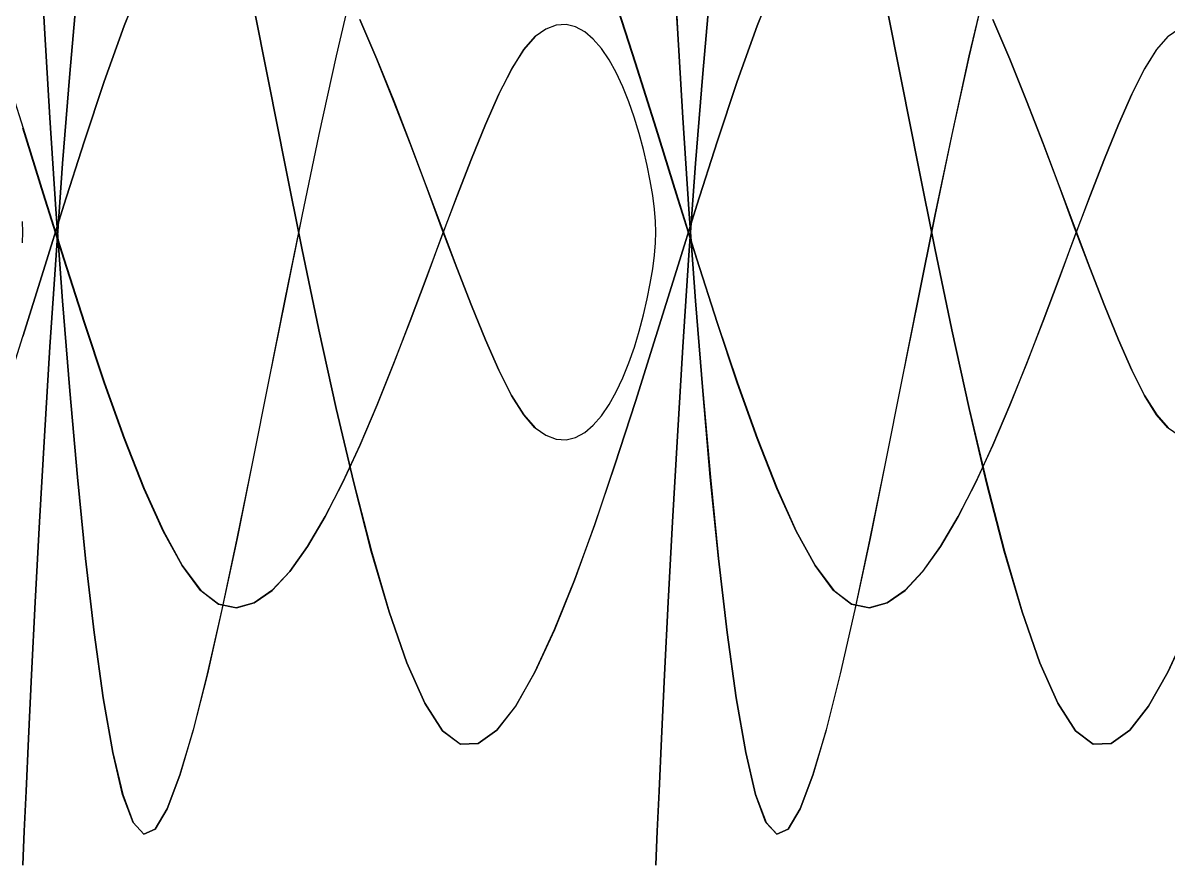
# Model space of a CAD drawing. Header units: metres. Extents: x -880 to 880, y -160 to 160.
# Drawn here: x 240 to 529.5, y -160 to 52.9 of the extents above; entities that cross this region are included whole.
import ezdxf

# ---------------------------------------------------------------- set-up
doc = ezdxf.new("R2010")
doc.units = ezdxf.units.M

msp = doc.modelspace()

# ---------------------------------------------------------------- linework, layer by layer
for p, q in [((245.45, 51.58, -311.77), (244.2, 73.26, -311.77)), ((245.45, 51.58, -311.77), (244.2, 73.26, -311.77)), ((244.21, 73.26, -311.77), (245.45, 51.58, -311.77)), ((244.21, 73.26, -311.77), (245.45, 51.58, -311.77)), ((405.44, 51.58, -311.77), (404.2, 73.26, -311.77)), ((405.44, 51.58, -311.77), (404.2, 73.26, -311.77)), ((404.21, 73.26, -311.77), (405.45, 51.58, -311.77)), ((404.21, 73.26, -311.77), (405.45, 51.58, -311.77)), ((270.57, 64.75, -311.77), (265.61, 52.14, -311.77)), ((265.61, 52.14, -311.77), (270.57, 64.75, -311.77)), ((270.57, 64.75, -311.77), (265.61, 52.14, -311.77)), ((265.61, 52.14, -311.77), (270.57, 64.75, -311.77)), ((430.57, 64.75, -311.77), (425.61, 52.14, -311.77)), ((425.61, 52.14, -311.77), (430.57, 64.75, -311.77)), ((430.57, 64.75, -311.77), (425.61, 52.14, -311.77)), ((425.61, 52.14, -311.77), (430.57, 64.75, -311.77)), ((253.77, 61.96, -311.77), (251.84, 40.09, -311.77)), ((251.84, 40.08, -311.77), (253.78, 61.96, -311.77)), ((253.77, 61.96, -311.77), (251.84, 40.09, -311.77)), ((251.84, 40.08, -311.77), (253.78, 61.96, -311.77)), ((323.58, 63.38, -311.77), (319.16, 44.59, -311.77)), ((323.58, 63.38, -311.77), (319.16, 44.59, -311.77)), ((319.23, 44.58, -311.77), (323.65, 63.38, -311.77)), ((319.23, 44.58, -311.77), (323.65, 63.38, -311.77)), ((413.77, 61.96, -311.77), (411.84, 40.09, -311.77)), ((411.84, 40.08, -311.77), (413.78, 61.96, -311.77)), ((413.77, 61.96, -311.77), (411.84, 40.09, -311.77)), ((411.84, 40.08, -311.77), (413.78, 61.96, -311.77)), ((483.58, 63.38, -311.77), (479.16, 44.59, -311.77)), ((483.58, 63.38, -311.77), (479.16, 44.59, -311.77)), ((479.23, 44.58, -311.77), (483.65, 63.38, -311.77)), ((479.23, 44.58, -311.77), (483.65, 63.38, -311.77)), ((302.14, 37.73, -311.77), (298.09, 58.03, -311.77)), ((302.14, 37.73, -311.77), (298.09, 58.03, -311.77)), ((298.1, 58.03, -311.77), (302.15, 37.73, -311.77)), ((298.1, 58.03, -311.77), (302.15, 37.73, -311.77)), ((394.79, 42.82, -311.77), (389.63, 58.8, -311.77)), ((394.79, 42.82, -311.77), (389.63, 58.8, -311.77)), ((389.71, 58.79, -311.77), (394.88, 42.81, -311.77)), ((389.71, 58.79, -311.77), (394.88, 42.81, -311.77)), ((462.14, 37.73, -311.77), (458.09, 58.03, -311.77)), ((462.14, 37.73, -311.77), (458.09, 58.03, -311.77)), ((458.1, 58.03, -311.77), (462.15, 37.73, -311.77)), ((458.1, 58.03, -311.77), (462.15, 37.73, -311.77)), ((265.61, 52.14, -311.77), (260.57, 38.06, -311.77)), ((260.57, 38.06, -311.77), (265.61, 52.14, -311.77)), ((265.61, 52.14, -311.77), (260.57, 38.06, -311.77)), ((260.57, 38.06, -311.77), (265.61, 52.14, -311.77)), ((329.48, 43.71, -311.77), (325.18, 53.81, -311.77)), ((325.18, 53.81, -311.77), (329.49, 43.71, -311.77)), ((329.48, 43.71, -311.77), (325.18, 53.81, -311.77)), ((325.18, 53.81, -311.77), (329.49, 43.71, -311.77)), ((374.78, 52.31, -311.77), (372.16, 51.33, -311.77)), ((374.78, 52.31, -311.77), (372.16, 51.33, -311.77)), ((377.29, 52.48, -311.77), (374.78, 52.31, -311.77)), ((377.29, 52.48, -311.77), (374.78, 52.31, -311.77)), ((379.7, 51.9, -311.77), (377.29, 52.48, -311.77)), ((379.7, 51.9, -311.77), (377.29, 52.48, -311.77)), ((425.61, 52.14, -311.77), (420.57, 38.06, -311.77)), ((420.57, 38.06, -311.77), (425.61, 52.14, -311.77)), ((425.61, 52.14, -311.77), (420.57, 38.06, -311.77)), ((420.57, 38.06, -311.77), (425.61, 52.14, -311.77)), ((489.48, 43.71, -311.77), (485.18, 53.81, -311.77)), ((485.18, 53.81, -311.77), (489.49, 43.71, -311.77)), ((489.48, 43.71, -311.77), (485.18, 53.81, -311.77)), ((485.18, 53.81, -311.77), (489.49, 43.71, -311.77)), ((246.83, 28.95, -311.77), (245.45, 51.58, -311.77)), ((245.45, 51.58, -311.77), (246.83, 28.95, -311.77)), ((246.83, 28.95, -311.77), (245.45, 51.58, -311.77)), ((245.45, 51.58, -311.77), (246.83, 28.95, -311.77)), ((369.45, 49.45, -311.77), (366.58, 46.19, -311.77)), ((369.45, 49.45, -311.77), (366.58, 46.19, -311.77)), ((366.6, 46.18, -311.77), (369.46, 49.44, -311.77)), ((366.6, 46.18, -311.77), (369.46, 49.44, -311.77)), ((372.16, 51.33, -311.77), (369.45, 49.45, -311.77)), ((372.16, 51.33, -311.77), (369.45, 49.45, -311.77)), ((382, 50.65, -311.77), (379.7, 51.9, -311.77)), ((382, 50.65, -311.77), (379.7, 51.9, -311.77)), ((384.17, 48.79, -311.77), (382, 50.65, -311.77)), ((384.17, 48.79, -311.77), (382, 50.65, -311.77)), ((406.83, 28.95, -311.77), (405.44, 51.58, -311.77)), ((406.83, 28.95, -311.77), (405.44, 51.58, -311.77)), ((405.45, 51.58, -311.77), (406.83, 28.95, -311.77)), ((405.45, 51.58, -311.77), (406.83, 28.95, -311.77)), ((529.45, 49.45, -311.77), (526.58, 46.19, -311.77)), ((529.45, 49.45, -311.77), (526.58, 46.19, -311.77)), ((526.6, 46.18, -311.77), (529.46, 49.44, -311.77)), ((526.6, 46.18, -311.77), (529.46, 49.44, -311.77)), ((532.16, 51.33, -311.77), (529.45, 49.45, -311.77)), ((532.16, 51.33, -311.77), (529.45, 49.45, -311.77)), ((386.23, 46.4, -311.77), (384.17, 48.79, -311.77)), ((386.23, 46.4, -311.77), (384.17, 48.79, -311.77)), ((388.16, 43.56, -311.77), (386.23, 46.4, -311.77)), ((388.16, 43.56, -311.77), (386.23, 46.4, -311.77)), ((319.16, 44.59, -311.77), (314.79, 24.67, -311.77)), ((319.16, 44.59, -311.77), (314.79, 24.67, -311.77)), ((314.86, 24.66, -311.77), (319.23, 44.58, -311.77)), ((314.86, 24.66, -311.77), (319.23, 44.58, -311.77)), ((333.71, 33.18, -311.77), (329.48, 43.71, -311.77)), ((333.71, 33.18, -311.77), (329.48, 43.71, -311.77)), ((329.49, 43.71, -311.77), (333.72, 33.18, -311.77)), ((329.49, 43.71, -311.77), (333.72, 33.18, -311.77)), ((366.58, 46.19, -311.77), (363.53, 41.26, -311.77)), ((366.58, 46.19, -311.77), (363.53, 41.26, -311.77)), ((363.55, 41.25, -311.77), (366.6, 46.18, -311.77)), ((363.55, 41.25, -311.77), (366.6, 46.18, -311.77)), ((389.97, 40.33, -311.77), (388.16, 43.56, -311.77)), ((389.97, 40.33, -311.77), (388.16, 43.56, -311.77)), ((479.16, 44.59, -311.77), (474.79, 24.67, -311.77)), ((479.16, 44.59, -311.77), (474.79, 24.67, -311.77)), ((474.86, 24.66, -311.77), (479.23, 44.58, -311.77)), ((474.86, 24.66, -311.77), (479.23, 44.58, -311.77)), ((493.71, 33.18, -311.77), (489.48, 43.71, -311.77)), ((493.71, 33.18, -311.77), (489.48, 43.71, -311.77)), ((489.49, 43.71, -311.77), (493.72, 33.18, -311.77)), ((489.49, 43.71, -311.77), (493.72, 33.18, -311.77)), ((526.58, 46.19, -311.77), (523.53, 41.26, -311.77)), ((526.58, 46.19, -311.77), (523.53, 41.26, -311.77)), ((523.55, 41.25, -311.77), (526.6, 46.18, -311.77)), ((523.55, 41.25, -311.77), (526.6, 46.18, -311.77)), ((234.88, 42.81, -311.77), (240.05, 26.33, -311.77)), ((234.88, 42.81, -311.77), (240.05, 26.33, -311.77)), ((363.53, 41.26, -311.77), (360.31, 34.87, -311.77)), ((363.53, 41.26, -311.77), (360.31, 34.87, -311.77)), ((360.32, 34.86, -311.77), (363.55, 41.25, -311.77)), ((360.32, 34.86, -311.77), (363.55, 41.25, -311.77)), ((399.97, 26.33, -311.77), (394.79, 42.82, -311.77)), ((399.97, 26.33, -311.77), (394.79, 42.82, -311.77)), ((394.88, 42.81, -311.77), (400.05, 26.33, -311.77)), ((394.88, 42.81, -311.77), (400.05, 26.33, -311.77)), ((523.53, 41.26, -311.77), (520.31, 34.87, -311.77)), ((523.53, 41.26, -311.77), (520.31, 34.87, -311.77)), ((520.32, 34.86, -311.77), (523.55, 41.25, -311.77)), ((520.32, 34.86, -311.77), (523.55, 41.25, -311.77)), ((251.84, 40.09, -311.77), (250.04, 17.34, -311.77)), ((251.84, 40.09, -311.77), (250.04, 17.34, -311.77)), ((250.04, 17.34, -311.77), (251.84, 40.08, -311.77)), ((250.04, 17.34, -311.77), (251.84, 40.08, -311.77)), ((260.57, 38.06, -311.77), (255.48, 22.85, -311.77)), ((255.48, 22.85, -311.77), (260.57, 38.06, -311.77)), ((260.57, 38.06, -311.77), (255.48, 22.85, -311.77)), ((255.48, 22.85, -311.77), (260.57, 38.06, -311.77)), ((306.28, 16.91, -311.77), (302.14, 37.73, -311.77)), ((306.28, 16.91, -311.77), (302.14, 37.73, -311.77)), ((302.15, 37.73, -311.77), (306.3, 16.91, -311.77)), ((302.15, 37.73, -311.77), (306.3, 16.91, -311.77)), ((391.63, 36.78, -311.77), (389.97, 40.33, -311.77)), ((391.63, 36.78, -311.77), (389.97, 40.33, -311.77)), ((411.84, 40.09, -311.77), (410.04, 17.34, -311.77)), ((411.84, 40.09, -311.77), (410.04, 17.34, -311.77)), ((410.04, 17.34, -311.77), (411.84, 40.08, -311.77)), ((410.04, 17.34, -311.77), (411.84, 40.08, -311.77)), ((420.57, 38.06, -311.77), (415.48, 22.85, -311.77)), ((415.48, 22.85, -311.77), (420.57, 38.06, -311.77)), ((420.57, 38.06, -311.77), (415.48, 22.85, -311.77)), ((415.48, 22.85, -311.77), (420.57, 38.06, -311.77)), ((466.28, 16.91, -311.77), (462.14, 37.73, -311.77)), ((466.28, 16.91, -311.77), (462.14, 37.73, -311.77)), ((462.15, 37.73, -311.77), (466.3, 16.91, -311.77)), ((462.15, 37.73, -311.77), (466.3, 16.91, -311.77)), ((360.31, 34.87, -311.77), (356.91, 27.22, -311.77)), ((360.31, 34.87, -311.77), (356.91, 27.22, -311.77)), ((356.93, 27.22, -311.77), (360.32, 34.86, -311.77)), ((356.93, 27.22, -311.77), (360.32, 34.86, -311.77)), ((393.16, 32.99, -311.77), (391.63, 36.78, -311.77)), ((393.16, 32.99, -311.77), (391.63, 36.78, -311.77)), ((520.31, 34.87, -311.77), (516.91, 27.22, -311.77)), ((520.31, 34.87, -311.77), (516.91, 27.22, -311.77)), ((516.93, 27.22, -311.77), (520.32, 34.86, -311.77)), ((516.93, 27.22, -311.77), (520.32, 34.86, -311.77)), ((337.86, 22.43, -311.77), (333.71, 33.18, -311.77)), ((337.86, 22.43, -311.77), (333.71, 33.18, -311.77)), ((333.72, 33.18, -311.77), (337.87, 22.43, -311.77)), ((333.72, 33.18, -311.77), (337.87, 22.43, -311.77)), ((394.55, 29.04, -311.77), (393.16, 32.99, -311.77)), ((394.55, 29.04, -311.77), (393.16, 32.99, -311.77)), ((497.86, 22.43, -311.77), (493.71, 33.18, -311.77)), ((497.86, 22.43, -311.77), (493.71, 33.18, -311.77)), ((493.72, 33.18, -311.77), (497.87, 22.43, -311.77)), ((493.72, 33.18, -311.77), (497.87, 22.43, -311.77)), ((248.36, 5.82, -311.77), (246.83, 28.95, -311.77)), ((246.83, 28.95, -311.77), (248.36, 5.83, -311.77)), ((248.36, 5.82, -311.77), (246.83, 28.95, -311.77)), ((246.83, 28.95, -311.77), (248.36, 5.83, -311.77)), ((395.79, 24.99, -311.77), (394.55, 29.04, -311.77)), ((395.79, 24.99, -311.77), (394.55, 29.04, -311.77)), ((408.36, 5.82, -311.77), (406.83, 28.95, -311.77)), ((406.83, 28.95, -311.77), (408.36, 5.83, -311.77)), ((408.36, 5.82, -311.77), (406.83, 28.95, -311.77)), ((406.83, 28.95, -311.77), (408.36, 5.83, -311.77)), ((245.15, 9.67, -311.77), (239.97, 26.33, -311.77)), ((245.15, 9.67, -311.77), (239.97, 26.33, -311.77)), ((240.05, 26.33, -311.77), (245.23, 9.67, -311.77)), ((240.05, 26.33, -311.77), (245.23, 9.67, -311.77)), ((356.91, 27.22, -311.77), (353.36, 18.54, -311.77)), ((356.91, 27.22, -311.77), (353.36, 18.54, -311.77)), ((353.38, 18.53, -311.77), (356.93, 27.22, -311.77)), ((353.38, 18.53, -311.77), (356.93, 27.22, -311.77)), ((405.15, 9.67, -311.77), (399.97, 26.33, -311.77)), ((405.15, 9.67, -311.77), (399.97, 26.33, -311.77)), ((400.05, 26.33, -311.77), (405.23, 9.67, -311.77)), ((400.05, 26.33, -311.77), (405.23, 9.67, -311.77)), ((516.91, 27.22, -311.77), (513.36, 18.54, -311.77)), ((516.91, 27.22, -311.77), (513.36, 18.54, -311.77)), ((513.38, 18.53, -311.77), (516.93, 27.22, -311.77)), ((513.38, 18.53, -311.77), (516.93, 27.22, -311.77)), ((314.79, 24.67, -311.77), (310.49, 4.03, -311.77)), ((314.79, 24.67, -311.77), (310.49, 4.03, -311.77)), ((310.55, 4.03, -311.77), (314.86, 24.66, -311.77)), ((310.55, 4.03, -311.77), (314.86, 24.66, -311.77)), ((396.88, 20.91, -311.77), (395.79, 24.99, -311.77)), ((396.88, 20.91, -311.77), (395.79, 24.99, -311.77)), ((474.79, 24.67, -311.77), (470.49, 4.03, -311.77)), ((474.79, 24.67, -311.77), (470.49, 4.03, -311.77)), ((470.55, 4.03, -311.77), (474.86, 24.66, -311.77)), ((470.55, 4.03, -311.77), (474.86, 24.66, -311.77)), ((255.48, 22.85, -311.77), (250.34, 6.83, -311.77)), ((250.34, 6.83, -311.77), (255.48, 22.85, -311.77)), ((255.48, 22.85, -311.77), (250.34, 6.83, -311.77)), ((250.34, 6.83, -311.77), (255.48, 22.85, -311.77)), ((341.91, 11.68, -311.77), (337.86, 22.43, -311.77)), ((341.91, 11.68, -311.77), (337.86, 22.43, -311.77)), ((337.87, 22.43, -311.77), (341.92, 11.67, -311.77)), ((337.87, 22.43, -311.77), (341.92, 11.67, -311.77)), ((397.82, 16.88, -311.77), (396.88, 20.91, -311.77)), ((397.82, 16.88, -311.77), (396.88, 20.91, -311.77)), ((415.48, 22.85, -311.77), (410.34, 6.83, -311.77)), ((410.34, 6.83, -311.77), (415.48, 22.85, -311.77)), ((415.48, 22.85, -311.77), (410.34, 6.83, -311.77)), ((410.34, 6.83, -311.77), (415.48, 22.85, -311.77)), ((501.91, 11.68, -311.77), (497.86, 22.43, -311.77)), ((501.91, 11.68, -311.77), (497.86, 22.43, -311.77)), ((497.87, 22.43, -311.77), (501.92, 11.67, -311.77)), ((497.87, 22.43, -311.77), (501.92, 11.67, -311.77)), ((353.36, 18.54, -311.77), (349.67, 9.02, -311.77)), ((353.36, 18.54, -311.77), (349.67, 9.02, -311.77)), ((349.7, 9.01, -311.77), (353.38, 18.53, -311.77)), ((349.7, 9.01, -311.77), (353.38, 18.53, -311.77)), ((513.36, 18.54, -311.77), (509.67, 9.02, -311.77)), ((513.36, 18.54, -311.77), (509.67, 9.02, -311.77)), ((509.7, 9.01, -311.77), (513.38, 18.53, -311.77)), ((509.7, 9.01, -311.77), (513.38, 18.53, -311.77)), ((250.04, 17.34, -311.77), (248.37, -5.83, -311.77)), ((248.37, -5.83, -311.77), (250.04, 17.34, -311.77)), ((250.04, 17.34, -311.77), (248.37, -5.83, -311.77)), ((248.37, -5.83, -311.77), (250.04, 17.34, -311.77)), ((310.52, -4.03, -311.77), (306.28, 16.91, -311.77)), ((310.52, -4.03, -311.77), (306.28, 16.91, -311.77)), ((306.3, 16.91, -311.77), (310.53, -4.03, -311.77)), ((306.3, 16.91, -311.77), (310.53, -4.03, -311.77)), ((398.59, 12.98, -311.77), (397.82, 16.88, -311.77)), ((398.59, 12.98, -311.77), (397.82, 16.88, -311.77)), ((410.04, 17.34, -311.77), (408.37, -5.83, -311.77)), ((408.37, -5.83, -311.77), (410.04, 17.34, -311.77)), ((410.04, 17.34, -311.77), (408.37, -5.83, -311.77)), ((408.37, -5.83, -311.77), (410.04, 17.34, -311.77)), ((470.52, -4.03, -311.77), (466.28, 16.91, -311.77)), ((470.52, -4.03, -311.77), (466.28, 16.91, -311.77)), ((466.3, 16.91, -311.77), (470.53, -4.03, -311.77)), ((466.3, 16.91, -311.77), (470.53, -4.03, -311.77)), ((345.85, 1.12, -311.77), (341.91, 11.68, -311.77)), ((345.85, 1.12, -311.77), (341.91, 11.68, -311.77)), ((341.92, 11.67, -311.77), (345.86, 1.12, -311.77)), ((341.92, 11.67, -311.77), (345.86, 1.12, -311.77)), ((399.2, 9.26, -311.77), (398.59, 12.98, -311.77)), ((399.2, 9.26, -311.77), (398.59, 12.98, -311.77)), ((505.85, 1.12, -311.77), (501.91, 11.68, -311.77)), ((505.85, 1.12, -311.77), (501.91, 11.68, -311.77)), ((501.92, 11.67, -311.77), (505.86, 1.12, -311.77)), ((501.92, 11.67, -311.77), (505.86, 1.12, -311.77)), ((250.31, -6.83, -311.77), (245.15, 9.67, -311.77)), ((250.31, -6.83, -311.77), (245.15, 9.67, -311.77)), ((245.23, 9.67, -311.77), (250.39, -6.83, -311.77)), ((245.23, 9.67, -311.77), (250.39, -6.83, -311.77)), ((349.67, 9.02, -311.77), (345.85, -1.12, -311.77)), ((349.67, 9.02, -311.77), (345.85, -1.12, -311.77)), ((345.88, -1.13, -311.77), (349.7, 9.01, -311.77)), ((345.88, -1.13, -311.77), (349.7, 9.01, -311.77)), ((399.64, 5.81, -311.77), (399.2, 9.26, -311.77)), ((399.64, 5.81, -311.77), (399.2, 9.26, -311.77)), ((410.31, -6.83, -311.77), (405.15, 9.67, -311.77)), ((410.31, -6.83, -311.77), (405.15, 9.67, -311.77)), ((405.23, 9.67, -311.77), (410.39, -6.83, -311.77)), ((405.23, 9.67, -311.77), (410.39, -6.83, -311.77)), ((509.67, 9.02, -311.77), (505.85, -1.12, -311.77)), ((509.67, 9.02, -311.77), (505.85, -1.12, -311.77)), ((505.88, -1.13, -311.77), (509.7, 9.01, -311.77)), ((505.88, -1.13, -311.77), (509.7, 9.01, -311.77)), ((250.34, 6.83, -311.77), (245.18, -9.68, -311.77)), ((245.18, -9.67, -311.77), (250.34, 6.83, -311.77)), ((250.34, 6.83, -311.77), (245.18, -9.68, -311.77)), ((245.18, -9.67, -311.77), (250.34, 6.83, -311.77)), ((248.36, 5.83, -311.77), (250.03, -17.34, -311.77)), ((248.36, 5.83, -311.77), (250.03, -17.34, -311.77)), ((250.03, -17.34, -311.77), (248.36, 5.82, -311.77)), ((250.03, -17.34, -311.77), (248.36, 5.82, -311.77)), ((399.91, 2.7, -311.77), (399.64, 5.81, -311.77)), ((399.91, 2.7, -311.77), (399.64, 5.81, -311.77)), ((410.34, 6.83, -311.77), (405.18, -9.68, -311.77)), ((405.18, -9.67, -311.77), (410.34, 6.83, -311.77)), ((410.34, 6.83, -311.77), (405.18, -9.68, -311.77)), ((405.18, -9.67, -311.77), (410.34, 6.83, -311.77)), ((408.36, 5.83, -311.77), (410.03, -17.34, -311.77)), ((408.36, 5.83, -311.77), (410.03, -17.34, -311.77)), ((410.03, -17.34, -311.77), (408.36, 5.82, -311.77)), ((410.03, -17.34, -311.77), (408.36, 5.82, -311.77)), ((310.49, 4.03, -311.77), (306.26, -16.9, -311.77)), ((310.49, 4.03, -311.77), (306.26, -16.9, -311.77)), ((306.31, -16.91, -311.77), (310.55, 4.03, -311.77)), ((306.31, -16.91, -311.77), (310.55, 4.03, -311.77)), ((470.49, 4.03, -311.77), (466.26, -16.9, -311.77)), ((470.49, 4.03, -311.77), (466.26, -16.9, -311.77)), ((466.31, -16.91, -311.77), (470.55, 4.03, -311.77)), ((466.31, -16.91, -311.77), (470.55, 4.03, -311.77)), ((240, 0, -311.77), (239.91, 2.7, -311.77)), ((240, 0, -311.77), (239.91, 2.7, -311.77)), ((239.91, -2.7, -311.77), (240, 0, -311.77)), ((239.91, -2.7, -311.77), (240, 0, -311.77)), ((349.67, -9.02, -311.77), (345.85, 1.12, -311.77)), ((349.67, -9.02, -311.77), (345.85, 1.12, -311.77)), ((345.86, 1.12, -311.77), (349.68, -9.02, -311.77)), ((345.86, 1.12, -311.77), (349.68, -9.02, -311.77)), ((400, 0, -311.77), (399.91, 2.7, -311.77)), ((400, 0, -311.77), (399.91, 2.7, -311.77)), ((399.91, -2.7, -311.77), (400, 0, -311.77)), ((399.91, -2.7, -311.77), (400, 0, -311.77)), ((509.67, -9.02, -311.77), (505.85, 1.12, -311.77)), ((509.67, -9.02, -311.77), (505.85, 1.12, -311.77)), ((505.86, 1.12, -311.77), (509.68, -9.02, -311.77)), ((505.86, 1.12, -311.77), (509.68, -9.02, -311.77)), ((345.85, -1.12, -311.77), (341.91, -11.68, -311.77)), ((345.85, -1.12, -311.77), (341.91, -11.68, -311.77)), ((341.94, -11.68, -311.77), (345.88, -1.13, -311.77)), ((341.94, -11.68, -311.77), (345.88, -1.13, -311.77)), ((399.64, -5.81, -311.77), (399.91, -2.7, -311.77)), ((399.64, -5.81, -311.77), (399.91, -2.7, -311.77)), ((505.85, -1.12, -311.77), (501.91, -11.68, -311.77)), ((505.85, -1.12, -311.77), (501.91, -11.68, -311.77)), ((501.94, -11.68, -311.77), (505.88, -1.13, -311.77)), ((501.94, -11.68, -311.77), (505.88, -1.13, -311.77)), ((314.82, -24.66, -311.77), (310.52, -4.03, -311.77)), ((314.82, -24.66, -311.77), (310.52, -4.03, -311.77)), ((310.53, -4.03, -311.77), (314.83, -24.66, -311.77)), ((310.53, -4.03, -311.77), (314.83, -24.66, -311.77)), ((474.82, -24.66, -311.77), (470.52, -4.03, -311.77)), ((474.82, -24.66, -311.77), (470.52, -4.03, -311.77)), ((470.53, -4.03, -311.77), (474.83, -24.66, -311.77)), ((470.53, -4.03, -311.77), (474.83, -24.66, -311.77)), ((248.37, -5.83, -311.77), (246.84, -28.95, -311.77)), ((246.84, -28.95, -311.77), (248.37, -5.83, -311.77)), ((248.37, -5.83, -311.77), (246.84, -28.95, -311.77)), ((246.84, -28.95, -311.77), (248.37, -5.83, -311.77)), ((255.45, -22.85, -311.77), (250.31, -6.83, -311.77)), ((255.45, -22.85, -311.77), (250.31, -6.83, -311.77)), ((250.39, -6.83, -311.77), (255.53, -22.85, -311.77)), ((250.39, -6.83, -311.77), (255.53, -22.85, -311.77)), ((399.2, -9.26, -311.77), (399.64, -5.81, -311.77)), ((399.2, -9.26, -311.77), (399.64, -5.81, -311.77)), ((408.37, -5.83, -311.77), (406.84, -28.95, -311.77)), ((406.84, -28.95, -311.77), (408.37, -5.83, -311.77)), ((408.37, -5.83, -311.77), (406.84, -28.95, -311.77)), ((406.84, -28.95, -311.77), (408.37, -5.83, -311.77)), ((415.45, -22.85, -311.77), (410.31, -6.83, -311.77)), ((415.45, -22.85, -311.77), (410.31, -6.83, -311.77)), ((410.39, -6.83, -311.77), (415.53, -22.85, -311.77)), ((410.39, -6.83, -311.77), (415.53, -22.85, -311.77)), ((240, -26.33, -311.77), (245.18, -9.67, -311.77)), ((240, -26.33, -311.77), (245.18, -9.67, -311.77)), ((245.18, -9.68, -311.77), (240, -26.33, -311.77)), ((245.18, -9.68, -311.77), (240, -26.33, -311.77)), ((353.36, -18.53, -311.77), (349.67, -9.02, -311.77)), ((353.36, -18.53, -311.77), (349.67, -9.02, -311.77)), ((349.68, -9.02, -311.77), (353.37, -18.54, -311.77)), ((349.68, -9.02, -311.77), (353.37, -18.54, -311.77)), ((398.59, -12.98, -311.77), (399.2, -9.26, -311.77)), ((398.59, -12.98, -311.77), (399.2, -9.26, -311.77)), ((400, -26.33, -311.77), (405.18, -9.67, -311.77)), ((400, -26.33, -311.77), (405.18, -9.67, -311.77)), ((405.18, -9.68, -311.77), (400, -26.33, -311.77)), ((405.18, -9.68, -311.77), (400, -26.33, -311.77)), ((513.36, -18.53, -311.77), (509.67, -9.02, -311.77)), ((513.36, -18.53, -311.77), (509.67, -9.02, -311.77)), ((509.68, -9.02, -311.77), (513.37, -18.54, -311.77)), ((509.68, -9.02, -311.77), (513.37, -18.54, -311.77)), ((341.91, -11.68, -311.77), (337.86, -22.43, -311.77)), ((341.91, -11.68, -311.77), (337.86, -22.43, -311.77)), ((337.89, -22.44, -311.77), (341.94, -11.68, -311.77)), ((337.89, -22.44, -311.77), (341.94, -11.68, -311.77)), ((397.82, -16.88, -311.77), (398.59, -12.98, -311.77)), ((397.82, -16.88, -311.77), (398.59, -12.98, -311.77)), ((501.91, -11.68, -311.77), (497.86, -22.43, -311.77)), ((501.91, -11.68, -311.77), (497.86, -22.43, -311.77)), ((497.89, -22.44, -311.77), (501.94, -11.68, -311.77)), ((497.89, -22.44, -311.77), (501.94, -11.68, -311.77)), ((251.83, -40.09, -311.77), (250.03, -17.34, -311.77)), ((250.03, -17.34, -311.77), (251.84, -40.09, -311.77)), ((251.83, -40.09, -311.77), (250.03, -17.34, -311.77)), ((250.03, -17.34, -311.77), (251.84, -40.09, -311.77)), ((306.26, -16.9, -311.77), (302.11, -37.73, -311.77)), ((306.26, -16.9, -311.77), (302.11, -37.73, -311.77)), ((302.16, -37.73, -311.77), (306.31, -16.91, -311.77)), ((302.16, -37.73, -311.77), (306.31, -16.91, -311.77)), ((396.89, -20.91, -311.77), (397.82, -16.88, -311.77)), ((396.89, -20.91, -311.77), (397.82, -16.88, -311.77)), ((411.83, -40.09, -311.77), (410.03, -17.34, -311.77)), ((410.03, -17.34, -311.77), (411.84, -40.09, -311.77)), ((411.83, -40.09, -311.77), (410.03, -17.34, -311.77)), ((410.03, -17.34, -311.77), (411.84, -40.09, -311.77)), ((466.26, -16.9, -311.77), (462.11, -37.73, -311.77)), ((466.26, -16.9, -311.77), (462.11, -37.73, -311.77)), ((462.16, -37.73, -311.77), (466.31, -16.91, -311.77)), ((462.16, -37.73, -311.77), (466.31, -16.91, -311.77)), ((356.91, -27.22, -311.77), (353.36, -18.53, -311.77)), ((356.91, -27.22, -311.77), (353.36, -18.53, -311.77)), ((353.37, -18.54, -311.77), (356.92, -27.22, -311.77)), ((353.37, -18.54, -311.77), (356.92, -27.22, -311.77)), ((516.91, -27.22, -311.77), (513.36, -18.53, -311.77)), ((516.91, -27.22, -311.77), (513.36, -18.53, -311.77)), ((513.37, -18.54, -311.77), (516.92, -27.22, -311.77)), ((513.37, -18.54, -311.77), (516.92, -27.22, -311.77)), ((260.55, -38.06, -311.77), (255.45, -22.85, -311.77)), ((260.55, -38.06, -311.77), (255.45, -22.85, -311.77)), ((255.53, -22.85, -311.77), (260.62, -38.07, -311.77)), ((255.53, -22.85, -311.77), (260.62, -38.07, -311.77)), ((337.86, -22.43, -311.77), (333.71, -33.18, -311.77)), ((337.86, -22.43, -311.77), (333.71, -33.18, -311.77)), ((333.74, -33.19, -311.77), (337.89, -22.44, -311.77)), ((333.74, -33.19, -311.77), (337.89, -22.44, -311.77)), ((395.8, -24.99, -311.77), (396.89, -20.91, -311.77)), ((395.8, -24.99, -311.77), (396.89, -20.91, -311.77)), ((420.55, -38.06, -311.77), (415.45, -22.85, -311.77)), ((420.55, -38.06, -311.77), (415.45, -22.85, -311.77)), ((415.53, -22.85, -311.77), (420.62, -38.07, -311.77)), ((415.53, -22.85, -311.77), (420.62, -38.07, -311.77)), ((497.86, -22.43, -311.77), (493.71, -33.18, -311.77)), ((497.86, -22.43, -311.77), (493.71, -33.18, -311.77)), ((493.74, -33.19, -311.77), (497.89, -22.44, -311.77)), ((493.74, -33.19, -311.77), (497.89, -22.44, -311.77)), ((319.19, -44.59, -311.77), (314.82, -24.66, -311.77)), ((319.19, -44.59, -311.77), (314.82, -24.66, -311.77)), ((314.83, -24.66, -311.77), (319.2, -44.58, -311.77)), ((314.83, -24.66, -311.77), (319.2, -44.58, -311.77)), ((394.56, -29.04, -311.77), (395.8, -24.99, -311.77)), ((394.56, -29.04, -311.77), (395.8, -24.99, -311.77)), ((479.19, -44.59, -311.77), (474.82, -24.66, -311.77)), ((479.19, -44.59, -311.77), (474.82, -24.66, -311.77)), ((474.83, -24.66, -311.77), (479.2, -44.58, -311.77)), ((474.83, -24.66, -311.77), (479.2, -44.58, -311.77)), ((234.83, -42.81, -311.77), (240, -26.33, -311.77)), ((234.83, -42.81, -311.77), (240, -26.33, -311.77)), ((360.3, -34.86, -311.77), (356.91, -27.22, -311.77)), ((360.3, -34.86, -311.77), (356.91, -27.22, -311.77)), ((356.92, -27.22, -311.77), (360.31, -34.87, -311.77)), ((356.92, -27.22, -311.77), (360.31, -34.87, -311.77)), ((400, -26.33, -311.77), (394.82, -42.82, -311.77)), ((400, -26.33, -311.77), (394.82, -42.82, -311.77)), ((394.83, -42.81, -311.77), (400, -26.33, -311.77)), ((394.83, -42.81, -311.77), (400, -26.33, -311.77)), ((520.3, -34.86, -311.77), (516.91, -27.22, -311.77)), ((520.3, -34.86, -311.77), (516.91, -27.22, -311.77)), ((516.92, -27.22, -311.77), (520.31, -34.87, -311.77)), ((516.92, -27.22, -311.77), (520.31, -34.87, -311.77)), ((246.84, -28.95, -311.77), (245.45, -51.58, -311.77)), ((245.45, -51.58, -311.77), (246.84, -28.95, -311.77)), ((246.84, -28.95, -311.77), (245.45, -51.58, -311.77)), ((245.45, -51.58, -311.77), (246.84, -28.95, -311.77)), ((393.17, -32.99, -311.77), (394.56, -29.04, -311.77)), ((393.17, -32.99, -311.77), (394.56, -29.04, -311.77)), ((406.84, -28.95, -311.77), (405.45, -51.58, -311.77)), ((405.45, -51.58, -311.77), (406.84, -28.95, -311.77)), ((406.84, -28.95, -311.77), (405.45, -51.58, -311.77)), ((405.45, -51.58, -311.77), (406.84, -28.95, -311.77)), ((333.71, -33.18, -311.77), (329.48, -43.71, -311.77)), ((333.71, -33.18, -311.77), (329.48, -43.71, -311.77)), ((329.51, -43.72, -311.77), (333.74, -33.19, -311.77)), ((329.51, -43.72, -311.77), (333.74, -33.19, -311.77)), ((391.64, -36.78, -311.77), (393.17, -32.99, -311.77)), ((391.64, -36.78, -311.77), (393.17, -32.99, -311.77)), ((493.71, -33.18, -311.77), (489.48, -43.71, -311.77)), ((493.71, -33.18, -311.77), (489.48, -43.71, -311.77)), ((489.51, -43.72, -311.77), (493.74, -33.19, -311.77)), ((489.51, -43.72, -311.77), (493.74, -33.19, -311.77)), ((363.53, -41.26, -311.77), (360.3, -34.86, -311.77)), ((363.53, -41.26, -311.77), (360.3, -34.86, -311.77)), ((360.31, -34.87, -311.77), (363.54, -41.26, -311.77)), ((360.31, -34.87, -311.77), (363.54, -41.26, -311.77)), ((389.97, -40.33, -311.77), (391.64, -36.78, -311.77)), ((389.97, -40.33, -311.77), (391.64, -36.78, -311.77)), ((523.53, -41.26, -311.77), (520.3, -34.86, -311.77)), ((523.53, -41.26, -311.77), (520.3, -34.86, -311.77)), ((520.31, -34.87, -311.77), (523.54, -41.26, -311.77)), ((520.31, -34.87, -311.77), (523.54, -41.26, -311.77)), ((253.76, -61.96, -311.77), (251.83, -40.09, -311.77)), ((253.76, -61.96, -311.77), (251.83, -40.09, -311.77)), ((251.84, -40.09, -311.77), (253.77, -61.96, -311.77)), ((251.84, -40.09, -311.77), (253.77, -61.96, -311.77)), ((265.58, -52.14, -311.77), (260.55, -38.06, -311.77)), ((265.58, -52.14, -311.77), (260.55, -38.06, -311.77)), ((260.62, -38.07, -311.77), (265.65, -52.14, -311.77)), ((260.62, -38.07, -311.77), (265.65, -52.14, -311.77)), ((302.11, -37.73, -311.77), (298.06, -58.03, -311.77)), ((302.11, -37.73, -311.77), (298.06, -58.03, -311.77)), ((298.11, -58.03, -311.77), (302.16, -37.73, -311.77)), ((298.11, -58.03, -311.77), (302.16, -37.73, -311.77)), ((388.17, -43.56, -311.77), (389.97, -40.33, -311.77)), ((388.17, -43.56, -311.77), (389.97, -40.33, -311.77)), ((413.76, -61.96, -311.77), (411.83, -40.09, -311.77)), ((413.76, -61.96, -311.77), (411.83, -40.09, -311.77)), ((411.84, -40.09, -311.77), (413.77, -61.96, -311.77)), ((411.84, -40.09, -311.77), (413.77, -61.96, -311.77)), ((425.58, -52.14, -311.77), (420.55, -38.06, -311.77)), ((425.58, -52.14, -311.77), (420.55, -38.06, -311.77)), ((420.62, -38.07, -311.77), (425.65, -52.14, -311.77)), ((420.62, -38.07, -311.77), (425.65, -52.14, -311.77)), ((462.11, -37.73, -311.77), (458.06, -58.03, -311.77)), ((462.11, -37.73, -311.77), (458.06, -58.03, -311.77)), ((458.11, -58.03, -311.77), (462.16, -37.73, -311.77)), ((458.11, -58.03, -311.77), (462.16, -37.73, -311.77)), ((366.58, -46.19, -311.77), (363.53, -41.26, -311.77)), ((366.58, -46.19, -311.77), (363.53, -41.26, -311.77)), ((363.54, -41.26, -311.77), (366.59, -46.19, -311.77)), ((363.54, -41.26, -311.77), (366.59, -46.19, -311.77)), ((389.66, -58.8, -311.77), (394.83, -42.81, -311.77)), ((389.66, -58.8, -311.77), (394.83, -42.81, -311.77)), ((394.82, -42.82, -311.77), (389.66, -58.8, -311.77)), ((394.82, -42.82, -311.77), (389.66, -58.8, -311.77)), ((526.58, -46.19, -311.77), (523.53, -41.26, -311.77)), ((526.58, -46.19, -311.77), (523.53, -41.26, -311.77)), ((523.54, -41.26, -311.77), (526.59, -46.19, -311.77)), ((523.54, -41.26, -311.77), (526.59, -46.19, -311.77)), ((323.61, -63.38, -311.77), (319.19, -44.59, -311.77)), ((323.61, -63.38, -311.77), (319.19, -44.59, -311.77)), ((319.2, -44.58, -311.77), (323.62, -63.38, -311.77)), ((319.2, -44.58, -311.77), (323.62, -63.38, -311.77)), ((329.48, -43.71, -311.77), (325.17, -53.81, -311.77)), ((329.48, -43.71, -311.77), (325.17, -53.81, -311.77)), ((325.21, -53.82, -311.77), (329.51, -43.72, -311.77)), ((325.21, -53.82, -311.77), (329.51, -43.72, -311.77)), ((369.44, -49.44, -311.77), (366.58, -46.19, -311.77)), ((369.44, -49.44, -311.77), (366.58, -46.19, -311.77)), ((366.59, -46.19, -311.77), (369.46, -49.45, -311.77)), ((366.59, -46.19, -311.77), (369.46, -49.45, -311.77)), ((386.24, -46.41, -311.77), (388.17, -43.56, -311.77)), ((386.24, -46.41, -311.77), (388.17, -43.56, -311.77)), ((483.61, -63.38, -311.77), (479.19, -44.59, -311.77)), ((483.61, -63.38, -311.77), (479.19, -44.59, -311.77)), ((479.2, -44.58, -311.77), (483.62, -63.38, -311.77)), ((479.2, -44.58, -311.77), (483.62, -63.38, -311.77)), ((489.48, -43.71, -311.77), (485.17, -53.81, -311.77)), ((489.48, -43.71, -311.77), (485.17, -53.81, -311.77)), ((485.21, -53.82, -311.77), (489.51, -43.72, -311.77)), ((485.21, -53.82, -311.77), (489.51, -43.72, -311.77)), ((529.44, -49.44, -311.77), (526.58, -46.19, -311.77)), ((529.44, -49.44, -311.77), (526.58, -46.19, -311.77)), ((526.59, -46.19, -311.77), (529.46, -49.45, -311.77)), ((526.59, -46.19, -311.77), (529.46, -49.45, -311.77)), ((382, -50.65, -311.77), (384.18, -48.79, -311.77)), ((382, -50.65, -311.77), (384.18, -48.79, -311.77)), ((384.18, -48.79, -311.77), (386.24, -46.41, -311.77)), ((384.18, -48.79, -311.77), (386.24, -46.41, -311.77)), ((245.45, -51.58, -311.77), (244.21, -73.26, -311.77)), ((244.21, -73.26, -311.77), (245.45, -51.58, -311.77)), ((245.45, -51.58, -311.77), (244.21, -73.26, -311.77)), ((244.21, -73.26, -311.77), (245.45, -51.58, -311.77)), ((369.46, -49.45, -311.77), (372.17, -51.33, -311.77)), ((369.46, -49.45, -311.77), (372.17, -51.33, -311.77)), ((372.17, -51.33, -311.77), (374.79, -52.32, -311.77)), ((372.17, -51.33, -311.77), (374.79, -52.32, -311.77)), ((377.3, -52.48, -311.77), (379.71, -51.9, -311.77)), ((377.3, -52.48, -311.77), (379.71, -51.9, -311.77)), ((379.71, -51.9, -311.77), (382, -50.65, -311.77)), ((379.71, -51.9, -311.77), (382, -50.65, -311.77)), ((405.45, -51.58, -311.77), (404.21, -73.26, -311.77)), ((404.21, -73.26, -311.77), (405.45, -51.58, -311.77)), ((405.45, -51.58, -311.77), (404.21, -73.26, -311.77)), ((404.21, -73.26, -311.77), (405.45, -51.58, -311.77)), ((529.46, -49.45, -311.77), (532.17, -51.33, -311.77)), ((529.46, -49.45, -311.77), (532.17, -51.33, -311.77)), ((270.55, -64.76, -311.77), (265.58, -52.14, -311.77)), ((270.55, -64.76, -311.77), (265.58, -52.14, -311.77)), ((265.65, -52.14, -311.77), (270.62, -64.76, -311.77)), ((265.65, -52.14, -311.77), (270.62, -64.76, -311.77)), ((325.17, -53.81, -311.77), (320.8, -63.28, -311.77)), ((325.17, -53.81, -311.77), (320.8, -63.28, -311.77)), ((320.84, -63.28, -311.77), (325.21, -53.82, -311.77)), ((320.84, -63.28, -311.77), (325.21, -53.82, -311.77)), ((374.79, -52.32, -311.77), (377.3, -52.48, -311.77)), ((374.79, -52.32, -311.77), (377.3, -52.48, -311.77)), ((430.55, -64.76, -311.77), (425.58, -52.14, -311.77)), ((430.55, -64.76, -311.77), (425.58, -52.14, -311.77)), ((425.65, -52.14, -311.77), (430.62, -64.76, -311.77)), ((425.65, -52.14, -311.77), (430.62, -64.76, -311.77)), ((485.17, -53.81, -311.77), (480.8, -63.28, -311.77)), ((485.17, -53.81, -311.77), (480.8, -63.28, -311.77)), ((480.84, -63.28, -311.77), (485.21, -53.82, -311.77)), ((480.84, -63.28, -311.77), (485.21, -53.82, -311.77)), ((298.06, -58.03, -311.77), (294.13, -77.4, -311.77)), ((298.06, -58.03, -311.77), (294.13, -77.4, -311.77)), ((294.17, -77.4, -311.77), (298.11, -58.03, -311.77)), ((294.17, -77.4, -311.77), (298.11, -58.03, -311.77)), ((389.66, -58.8, -311.77), (384.52, -73.96, -311.77)), ((389.66, -58.8, -311.77), (384.52, -73.96, -311.77)), ((384.53, -73.96, -311.77), (389.66, -58.8, -311.77)), ((384.53, -73.96, -311.77), (389.66, -58.8, -311.77)), ((458.06, -58.03, -311.77), (454.13, -77.4, -311.77)), ((458.06, -58.03, -311.77), (454.13, -77.4, -311.77)), ((454.17, -77.4, -311.77), (458.11, -58.03, -311.77)), ((454.17, -77.4, -311.77), (458.11, -58.03, -311.77)), ((255.82, -82.5, -311.77), (253.76, -61.96, -311.77)), ((255.82, -82.5, -311.77), (253.76, -61.96, -311.77)), ((253.77, -61.96, -311.77), (255.83, -82.49, -311.77)), ((253.77, -61.96, -311.77), (255.83, -82.49, -311.77)), ((320.8, -63.28, -311.77), (316.38, -71.9, -311.77)), ((320.8, -63.28, -311.77), (316.38, -71.9, -311.77)), ((316.42, -71.9, -311.77), (320.84, -63.28, -311.77)), ((316.42, -71.9, -311.77), (320.84, -63.28, -311.77)), ((328.07, -80.64, -311.77), (323.61, -63.38, -311.77)), ((328.07, -80.64, -311.77), (323.61, -63.38, -311.77)), ((323.62, -63.38, -311.77), (328.08, -80.64, -311.77)), ((323.62, -63.38, -311.77), (328.08, -80.64, -311.77)), ((415.82, -82.5, -311.77), (413.76, -61.96, -311.77)), ((415.82, -82.5, -311.77), (413.76, -61.96, -311.77)), ((413.77, -61.96, -311.77), (415.83, -82.49, -311.77)), ((413.77, -61.96, -311.77), (415.83, -82.49, -311.77)), ((480.8, -63.28, -311.77), (476.38, -71.9, -311.77)), ((480.8, -63.28, -311.77), (476.38, -71.9, -311.77)), ((476.42, -71.9, -311.77), (480.84, -63.28, -311.77)), ((476.42, -71.9, -311.77), (480.84, -63.28, -311.77)), ((488.07, -80.64, -311.77), (483.61, -63.38, -311.77)), ((488.07, -80.64, -311.77), (483.61, -63.38, -311.77)), ((483.62, -63.38, -311.77), (488.08, -80.64, -311.77)), ((483.62, -63.38, -311.77), (488.08, -80.64, -311.77)), ((275.43, -75.58, -311.77), (270.55, -64.76, -311.77)), ((275.43, -75.58, -311.77), (270.55, -64.76, -311.77)), ((270.62, -64.76, -311.77), (275.5, -75.58, -311.77)), ((270.62, -64.76, -311.77), (275.5, -75.58, -311.77)), ((435.43, -75.58, -311.77), (430.55, -64.76, -311.77)), ((435.43, -75.58, -311.77), (430.55, -64.76, -311.77)), ((430.62, -64.76, -311.77), (435.5, -75.58, -311.77)), ((430.62, -64.76, -311.77), (435.5, -75.58, -311.77)), ((316.38, -71.9, -311.77), (311.92, -79.46, -311.77)), ((316.38, -71.9, -311.77), (311.92, -79.46, -311.77)), ((311.97, -79.46, -311.77), (316.42, -71.9, -311.77)), ((311.97, -79.46, -311.77), (316.42, -71.9, -311.77)), ((476.38, -71.9, -311.77), (471.92, -79.46, -311.77)), ((476.38, -71.9, -311.77), (471.92, -79.46, -311.77)), ((471.97, -79.46, -311.77), (476.42, -71.9, -311.77)), ((471.97, -79.46, -311.77), (476.42, -71.9, -311.77)), ((244.21, -73.26, -311.77), (243.12, -93.53, -311.77)), ((243.12, -93.53, -311.77), (244.21, -73.26, -311.77)), ((244.21, -73.26, -311.77), (243.12, -93.53, -311.77)), ((243.12, -93.53, -311.77), (244.21, -73.26, -311.77)), ((384.52, -73.96, -311.77), (379.43, -87.96, -311.77)), ((384.52, -73.96, -311.77), (379.43, -87.96, -311.77)), ((379.44, -87.96, -311.77), (384.53, -73.96, -311.77)), ((379.44, -87.96, -311.77), (384.53, -73.96, -311.77)), ((404.21, -73.26, -311.77), (403.12, -93.53, -311.77)), ((403.12, -93.53, -311.77), (404.21, -73.26, -311.77)), ((404.21, -73.26, -311.77), (403.12, -93.53, -311.77)), ((403.12, -93.53, -311.77), (404.21, -73.26, -311.77)), ((280.22, -84.29, -311.77), (275.43, -75.58, -311.77)), ((280.22, -84.29, -311.77), (275.43, -75.58, -311.77)), ((275.5, -75.58, -311.77), (280.28, -84.29, -311.77)), ((275.5, -75.58, -311.77), (280.28, -84.29, -311.77)), ((294.13, -77.4, -311.77), (290.31, -95.42, -311.77)), ((294.13, -77.4, -311.77), (290.31, -95.42, -311.77)), ((290.34, -95.42, -311.77), (294.17, -77.4, -311.77)), ((290.34, -95.42, -311.77), (294.17, -77.4, -311.77)), ((440.22, -84.29, -311.77), (435.43, -75.58, -311.77)), ((440.22, -84.29, -311.77), (435.43, -75.58, -311.77)), ((435.5, -75.58, -311.77), (440.28, -84.29, -311.77)), ((435.5, -75.58, -311.77), (440.28, -84.29, -311.77)), ((454.13, -77.4, -311.77), (450.31, -95.42, -311.77)), ((454.13, -77.4, -311.77), (450.31, -95.42, -311.77)), ((450.34, -95.42, -311.77), (454.17, -77.4, -311.77)), ((450.34, -95.42, -311.77), (454.17, -77.4, -311.77)), ((311.92, -79.46, -311.77), (307.43, -85.75, -311.77)), ((311.92, -79.46, -311.77), (307.43, -85.75, -311.77)), ((307.48, -85.75, -311.77), (311.97, -79.46, -311.77)), ((307.48, -85.75, -311.77), (311.97, -79.46, -311.77)), ((332.55, -95.95, -311.77), (328.07, -80.64, -311.77)), ((332.55, -95.95, -311.77), (328.07, -80.64, -311.77)), ((328.08, -80.64, -311.77), (332.57, -95.95, -311.77)), ((328.08, -80.64, -311.77), (332.57, -95.95, -311.77)), ((471.92, -79.46, -311.77), (467.43, -85.75, -311.77)), ((471.92, -79.46, -311.77), (467.43, -85.75, -311.77)), ((467.48, -85.75, -311.77), (471.97, -79.46, -311.77)), ((467.48, -85.75, -311.77), (471.97, -79.46, -311.77)), ((492.55, -95.95, -311.77), (488.07, -80.64, -311.77)), ((492.55, -95.95, -311.77), (488.07, -80.64, -311.77)), ((488.08, -80.64, -311.77), (492.57, -95.95, -311.77)), ((488.08, -80.64, -311.77), (492.57, -95.95, -311.77)), ((258, -101.24, -311.77), (255.82, -82.5, -311.77)), ((258, -101.24, -311.77), (255.82, -82.5, -311.77)), ((255.83, -82.49, -311.77), (258, -101.24, -311.77)), ((255.83, -82.49, -311.77), (258, -101.24, -311.77)), ((418, -101.24, -311.77), (415.82, -82.5, -311.77)), ((418, -101.24, -311.77), (415.82, -82.5, -311.77)), ((415.83, -82.49, -311.77), (418, -101.24, -311.77)), ((415.83, -82.49, -311.77), (418, -101.24, -311.77)), ((284.89, -90.56, -311.77), (280.22, -84.29, -311.77)), ((284.89, -90.56, -311.77), (280.22, -84.29, -311.77)), ((280.28, -84.29, -311.77), (284.95, -90.56, -311.77)), ((280.28, -84.29, -311.77), (284.95, -90.56, -311.77)), ((307.43, -85.75, -311.77), (302.93, -90.57, -311.77)), ((307.43, -85.75, -311.77), (302.93, -90.57, -311.77)), ((302.98, -90.57, -311.77), (307.48, -85.75, -311.77)), ((302.98, -90.57, -311.77), (307.48, -85.75, -311.77)), ((444.89, -90.56, -311.77), (440.22, -84.29, -311.77)), ((444.89, -90.56, -311.77), (440.22, -84.29, -311.77)), ((440.28, -84.29, -311.77), (444.95, -90.56, -311.77)), ((440.28, -84.29, -311.77), (444.95, -90.56, -311.77)), ((467.43, -85.75, -311.77), (462.93, -90.57, -311.77)), ((467.43, -85.75, -311.77), (462.93, -90.57, -311.77)), ((462.98, -90.57, -311.77), (467.48, -85.75, -311.77)), ((462.98, -90.57, -311.77), (467.48, -85.75, -311.77)), ((379.43, -87.96, -311.77), (374.39, -100.49, -311.77)), ((379.43, -87.96, -311.77), (374.39, -100.49, -311.77)), ((374.4, -100.48, -311.77), (379.44, -87.96, -311.77)), ((374.4, -100.48, -311.77), (379.44, -87.96, -311.77)), ((289.43, -94.05, -311.77), (284.89, -90.56, -311.77)), ((289.43, -94.05, -311.77), (284.89, -90.56, -311.77)), ((284.95, -90.56, -311.77), (289.48, -94.05, -311.77)), ((284.95, -90.56, -311.77), (289.48, -94.05, -311.77)), ((302.93, -90.57, -311.77), (298.42, -93.7, -311.77)), ((302.93, -90.57, -311.77), (298.42, -93.7, -311.77)), ((298.47, -93.7, -311.77), (302.98, -90.57, -311.77)), ((298.47, -93.7, -311.77), (302.98, -90.57, -311.77)), ((449.43, -94.05, -311.77), (444.89, -90.56, -311.77)), ((449.43, -94.05, -311.77), (444.89, -90.56, -311.77)), ((444.95, -90.56, -311.77), (449.48, -94.05, -311.77)), ((444.95, -90.56, -311.77), (449.48, -94.05, -311.77)), ((462.93, -90.57, -311.77), (458.42, -93.7, -311.77)), ((462.93, -90.57, -311.77), (458.42, -93.7, -311.77)), ((458.47, -93.7, -311.77), (462.98, -90.57, -311.77)), ((458.47, -93.7, -311.77), (462.98, -90.57, -311.77)), ((243.12, -93.53, -311.77), (242.18, -111.94, -311.77)), ((242.18, -111.94, -311.77), (243.12, -93.53, -311.77)), ((243.12, -93.53, -311.77), (242.18, -111.94, -311.77)), ((242.18, -111.94, -311.77), (243.12, -93.53, -311.77)), ((290.31, -95.42, -311.77), (286.62, -111.68, -311.77)), ((290.31, -95.42, -311.77), (286.62, -111.68, -311.77)), ((286.65, -111.68, -311.77), (290.34, -95.42, -311.77)), ((286.65, -111.68, -311.77), (290.34, -95.42, -311.77)), ((293.91, -94.93, -311.77), (289.43, -94.05, -311.77)), ((293.91, -94.93, -311.77), (289.43, -94.05, -311.77)), ((289.48, -94.05, -311.77), (293.97, -94.93, -311.77)), ((289.48, -94.05, -311.77), (293.97, -94.93, -311.77)), ((298.42, -93.7, -311.77), (293.91, -94.93, -311.77)), ((298.42, -93.7, -311.77), (293.91, -94.93, -311.77)), ((293.97, -94.93, -311.77), (298.47, -93.7, -311.77)), ((293.97, -94.93, -311.77), (298.47, -93.7, -311.77)), ((403.12, -93.53, -311.77), (402.18, -111.94, -311.77)), ((402.18, -111.94, -311.77), (403.12, -93.53, -311.77)), ((403.12, -93.53, -311.77), (402.18, -111.94, -311.77)), ((402.18, -111.94, -311.77), (403.12, -93.53, -311.77)), ((450.31, -95.42, -311.77), (446.62, -111.68, -311.77)), ((450.31, -95.42, -311.77), (446.62, -111.68, -311.77)), ((446.65, -111.68, -311.77), (450.34, -95.42, -311.77)), ((446.65, -111.68, -311.77), (450.34, -95.42, -311.77)), ((453.91, -94.93, -311.77), (449.43, -94.05, -311.77)), ((453.91, -94.93, -311.77), (449.43, -94.05, -311.77)), ((449.48, -94.05, -311.77), (453.97, -94.93, -311.77)), ((449.48, -94.05, -311.77), (453.97, -94.93, -311.77)), ((458.42, -93.7, -311.77), (453.91, -94.93, -311.77)), ((458.42, -93.7, -311.77), (453.91, -94.93, -311.77)), ((453.97, -94.93, -311.77), (458.47, -93.7, -311.77)), ((453.97, -94.93, -311.77), (458.47, -93.7, -311.77)), ((337.06, -108.89, -311.77), (332.55, -95.95, -311.77)), ((337.06, -108.89, -311.77), (332.55, -95.95, -311.77)), ((332.57, -95.95, -311.77), (337.07, -108.89, -311.77)), ((332.57, -95.95, -311.77), (337.07, -108.89, -311.77)), ((497.06, -108.89, -311.77), (492.55, -95.95, -311.77)), ((497.06, -108.89, -311.77), (492.55, -95.95, -311.77)), ((492.57, -95.95, -311.77), (497.07, -108.89, -311.77)), ((492.57, -95.95, -311.77), (497.07, -108.89, -311.77)), ((260.29, -117.75, -311.77), (258, -101.24, -311.77)), ((258, -101.24, -311.77), (260.3, -117.75, -311.77)), ((260.29, -117.75, -311.77), (258, -101.24, -311.77)), ((258, -101.24, -311.77), (260.3, -117.75, -311.77)), ((374.39, -100.49, -311.77), (369.42, -111.2, -311.77)), ((374.39, -100.49, -311.77), (369.42, -111.2, -311.77)), ((369.44, -111.2, -311.77), (374.4, -100.48, -311.77)), ((369.44, -111.2, -311.77), (374.4, -100.48, -311.77)), ((420.29, -117.75, -311.77), (418, -101.24, -311.77)), ((418, -101.24, -311.77), (420.3, -117.75, -311.77)), ((420.29, -117.75, -311.77), (418, -101.24, -311.77)), ((418, -101.24, -311.77), (420.3, -117.75, -311.77)), ((534.39, -100.49, -311.77), (529.42, -111.2, -311.77)), ((534.39, -100.49, -311.77), (529.42, -111.2, -311.77)), ((529.44, -111.2, -311.77), (534.4, -100.48, -311.77)), ((529.44, -111.2, -311.77), (534.4, -100.48, -311.77)), ((341.57, -119.07, -311.77), (337.06, -108.89, -311.77)), ((341.57, -119.07, -311.77), (337.06, -108.89, -311.77)), ((337.07, -108.89, -311.77), (341.58, -119.07, -311.77)), ((337.07, -108.89, -311.77), (341.58, -119.07, -311.77)), ((501.57, -119.07, -311.77), (497.06, -108.89, -311.77)), ((501.57, -119.07, -311.77), (497.06, -108.89, -311.77)), ((497.07, -108.89, -311.77), (501.58, -119.07, -311.77)), ((497.07, -108.89, -311.77), (501.58, -119.07, -311.77)), ((242.18, -111.94, -311.77), (241.41, -128.02, -311.77)), ((241.41, -128.02, -311.77), (242.18, -111.94, -311.77)), ((242.18, -111.94, -311.77), (241.41, -128.02, -311.77)), ((241.41, -128.02, -311.77), (242.18, -111.94, -311.77)), ((286.62, -111.68, -311.77), (283.07, -125.77, -311.77)), ((286.62, -111.68, -311.77), (283.07, -125.77, -311.77)), ((283.1, -125.77, -311.77), (286.65, -111.68, -311.77)), ((283.1, -125.77, -311.77), (286.65, -111.68, -311.77)), ((369.42, -111.2, -311.77), (364.54, -119.78, -311.77)), ((369.42, -111.2, -311.77), (364.54, -119.78, -311.77)), ((364.56, -119.78, -311.77), (369.44, -111.2, -311.77)), ((364.56, -119.78, -311.77), (369.44, -111.2, -311.77)), ((402.18, -111.94, -311.77), (401.41, -128.02, -311.77)), ((401.41, -128.02, -311.77), (402.18, -111.94, -311.77)), ((402.18, -111.94, -311.77), (401.41, -128.02, -311.77)), ((401.41, -128.02, -311.77), (402.18, -111.94, -311.77)), ((446.62, -111.68, -311.77), (443.07, -125.77, -311.77)), ((446.62, -111.68, -311.77), (443.07, -125.77, -311.77)), ((443.1, -125.77, -311.77), (446.65, -111.68, -311.77)), ((443.1, -125.77, -311.77), (446.65, -111.68, -311.77)), ((529.42, -111.2, -311.77), (524.54, -119.78, -311.77)), ((529.42, -111.2, -311.77), (524.54, -119.78, -311.77)), ((524.56, -119.78, -311.77), (529.44, -111.2, -311.77)), ((524.56, -119.78, -311.77), (529.44, -111.2, -311.77)), ((262.7, -131.55, -311.77), (260.29, -117.75, -311.77)), ((262.7, -131.55, -311.77), (260.29, -117.75, -311.77)), ((260.3, -117.75, -311.77), (262.7, -131.55, -311.77)), ((260.3, -117.75, -311.77), (262.7, -131.55, -311.77)), ((422.7, -131.55, -311.77), (420.29, -117.75, -311.77)), ((422.7, -131.55, -311.77), (420.29, -117.75, -311.77)), ((420.3, -117.75, -311.77), (422.7, -131.55, -311.77)), ((420.3, -117.75, -311.77), (422.7, -131.55, -311.77)), ((346.07, -126.05, -311.77), (341.57, -119.07, -311.77)), ((346.07, -126.05, -311.77), (341.57, -119.07, -311.77)), ((341.58, -119.07, -311.77), (346.08, -126.05, -311.77)), ((341.58, -119.07, -311.77), (346.08, -126.05, -311.77)), ((364.54, -119.78, -311.77), (359.76, -125.9, -311.77)), ((364.54, -119.78, -311.77), (359.76, -125.9, -311.77)), ((359.78, -125.9, -311.77), (364.56, -119.78, -311.77)), ((359.78, -125.9, -311.77), (364.56, -119.78, -311.77)), ((506.07, -126.05, -311.77), (501.57, -119.07, -311.77)), ((506.07, -126.05, -311.77), (501.57, -119.07, -311.77)), ((501.58, -119.07, -311.77), (506.08, -126.05, -311.77)), ((501.58, -119.07, -311.77), (506.08, -126.05, -311.77)), ((524.54, -119.78, -311.77), (519.76, -125.9, -311.77)), ((524.54, -119.78, -311.77), (519.76, -125.9, -311.77)), ((519.78, -125.9, -311.77), (524.56, -119.78, -311.77)), ((519.78, -125.9, -311.77), (524.56, -119.78, -311.77)), ((283.07, -125.77, -311.77), (279.68, -137.27, -311.77)), ((283.07, -125.77, -311.77), (279.68, -137.27, -311.77)), ((279.7, -137.27, -311.77), (283.1, -125.77, -311.77)), ((279.7, -137.27, -311.77), (283.1, -125.77, -311.77)), ((350.55, -129.44, -311.77), (346.07, -126.05, -311.77)), ((350.55, -129.44, -311.77), (346.07, -126.05, -311.77)), ((346.08, -126.05, -311.77), (350.57, -129.44, -311.77)), ((346.08, -126.05, -311.77), (350.57, -129.44, -311.77)), ((359.76, -125.9, -311.77), (355.09, -129.23, -311.77)), ((359.76, -125.9, -311.77), (355.09, -129.23, -311.77)), ((355.11, -129.23, -311.77), (359.78, -125.9, -311.77)), ((355.11, -129.23, -311.77), (359.78, -125.9, -311.77)), ((443.07, -125.77, -311.77), (439.68, -137.27, -311.77)), ((443.07, -125.77, -311.77), (439.68, -137.27, -311.77)), ((439.7, -137.27, -311.77), (443.1, -125.77, -311.77)), ((439.7, -137.27, -311.77), (443.1, -125.77, -311.77)), ((510.55, -129.44, -311.77), (506.07, -126.05, -311.77)), ((510.55, -129.44, -311.77), (506.07, -126.05, -311.77)), ((506.08, -126.05, -311.77), (510.57, -129.44, -311.77)), ((506.08, -126.05, -311.77), (510.57, -129.44, -311.77)), ((519.76, -125.9, -311.77), (515.09, -129.23, -311.77)), ((519.76, -125.9, -311.77), (515.09, -129.23, -311.77)), ((515.11, -129.23, -311.77), (519.78, -125.9, -311.77)), ((515.11, -129.23, -311.77), (519.78, -125.9, -311.77)), ((241.41, -128.02, -311.77), (240.8, -141.33, -311.77)), ((240.8, -141.33, -311.77), (241.41, -128.02, -311.77)), ((241.41, -128.02, -311.77), (240.8, -141.33, -311.77)), ((240.8, -141.33, -311.77), (241.41, -128.02, -311.77)), ((355.09, -129.23, -311.77), (350.55, -129.44, -311.77)), ((355.09, -129.23, -311.77), (350.55, -129.44, -311.77)), ((350.57, -129.44, -311.77), (355.11, -129.23, -311.77)), ((350.57, -129.44, -311.77), (355.11, -129.23, -311.77)), ((401.41, -128.02, -311.77), (400.8, -141.33, -311.77)), ((400.8, -141.33, -311.77), (401.41, -128.02, -311.77)), ((401.41, -128.02, -311.77), (400.8, -141.33, -311.77)), ((400.8, -141.33, -311.77), (401.41, -128.02, -311.77)), ((515.09, -129.23, -311.77), (510.55, -129.44, -311.77)), ((515.09, -129.23, -311.77), (510.55, -129.44, -311.77)), ((510.57, -129.44, -311.77), (515.11, -129.23, -311.77)), ((510.57, -129.44, -311.77), (515.11, -129.23, -311.77)), ((265.21, -142.19, -311.77), (262.7, -131.55, -311.77)), ((262.7, -131.55, -311.77), (265.22, -142.19, -311.77)), ((265.21, -142.19, -311.77), (262.7, -131.55, -311.77)), ((262.7, -131.55, -311.77), (265.22, -142.19, -311.77)), ((425.21, -142.19, -311.77), (422.7, -131.55, -311.77)), ((422.7, -131.55, -311.77), (425.22, -142.19, -311.77)), ((425.21, -142.19, -311.77), (422.7, -131.55, -311.77)), ((422.7, -131.55, -311.77), (425.22, -142.19, -311.77)), ((279.68, -137.27, -311.77), (276.45, -145.78, -311.77)), ((279.68, -137.27, -311.77), (276.45, -145.78, -311.77)), ((276.47, -145.78, -311.77), (279.7, -137.27, -311.77)), ((276.47, -145.78, -311.77), (279.7, -137.27, -311.77)), ((439.68, -137.27, -311.77), (436.45, -145.78, -311.77)), ((439.68, -137.27, -311.77), (436.45, -145.78, -311.77)), ((436.47, -145.78, -311.77), (439.7, -137.27, -311.77)), ((436.47, -145.78, -311.77), (439.7, -137.27, -311.77)), ((240.8, -141.33, -311.77), (240.36, -151.4, -311.77)), ((240.36, -151.4, -311.77), (240.8, -141.33, -311.77)), ((240.8, -141.33, -311.77), (240.36, -151.4, -311.77)), ((240.36, -151.4, -311.77), (240.8, -141.33, -311.77)), ((400.8, -141.33, -311.77), (400.36, -151.4, -311.77)), ((400.36, -151.4, -311.77), (400.8, -141.33, -311.77)), ((400.8, -141.33, -311.77), (400.36, -151.4, -311.77)), ((400.36, -151.4, -311.77), (400.8, -141.33, -311.77)), ((267.83, -149.22, -311.77), (265.21, -142.19, -311.77)), ((267.83, -149.22, -311.77), (265.21, -142.19, -311.77)), ((265.22, -142.19, -311.77), (267.84, -149.22, -311.77)), ((265.22, -142.19, -311.77), (267.84, -149.22, -311.77)), ((427.83, -149.22, -311.77), (425.21, -142.19, -311.77)), ((427.83, -149.22, -311.77), (425.21, -142.19, -311.77)), ((425.22, -142.19, -311.77), (427.84, -149.22, -311.77)), ((425.22, -142.19, -311.77), (427.84, -149.22, -311.77)), ((276.45, -145.78, -311.77), (273.4, -150.89, -311.77)), ((276.45, -145.78, -311.77), (273.4, -150.89, -311.77)), ((273.42, -150.89, -311.77), (276.47, -145.78, -311.77)), ((273.42, -150.89, -311.77), (276.47, -145.78, -311.77)), ((436.45, -145.78, -311.77), (433.4, -150.89, -311.77)), ((436.45, -145.78, -311.77), (433.4, -150.89, -311.77)), ((433.42, -150.89, -311.77), (436.47, -145.78, -311.77)), ((433.42, -150.89, -311.77), (436.47, -145.78, -311.77)), ((270.54, -152.17, -311.77), (267.83, -149.22, -311.77)), ((270.54, -152.17, -311.77), (267.83, -149.22, -311.77)), ((267.84, -149.22, -311.77), (270.55, -152.17, -311.77)), ((267.84, -149.22, -311.77), (270.55, -152.17, -311.77)), ((430.54, -152.17, -311.77), (427.83, -149.22, -311.77)), ((430.54, -152.17, -311.77), (427.83, -149.22, -311.77)), ((427.84, -149.22, -311.77), (430.55, -152.17, -311.77)), ((427.84, -149.22, -311.77), (430.55, -152.17, -311.77)), ((240.36, -151.4, -311.77), (240.09, -157.77, -311.77)), ((240.09, -157.77, -311.77), (240.36, -151.4, -311.77)), ((240.36, -151.4, -311.77), (240.09, -157.77, -311.77)), ((240.09, -157.77, -311.77), (240.36, -151.4, -311.77)), ((273.4, -150.89, -311.77), (270.54, -152.17, -311.77)), ((273.4, -150.89, -311.77), (270.54, -152.17, -311.77)), ((270.55, -152.17, -311.77), (273.42, -150.89, -311.77)), ((270.55, -152.17, -311.77), (273.42, -150.89, -311.77)), ((400.36, -151.4, -311.77), (400.09, -157.77, -311.77)), ((400.09, -157.77, -311.77), (400.36, -151.4, -311.77)), ((400.36, -151.4, -311.77), (400.09, -157.77, -311.77)), ((400.09, -157.77, -311.77), (400.36, -151.4, -311.77)), ((433.4, -150.89, -311.77), (430.54, -152.17, -311.77)), ((433.4, -150.89, -311.77), (430.54, -152.17, -311.77)), ((430.55, -152.17, -311.77), (433.42, -150.89, -311.77)), ((430.55, -152.17, -311.77), (433.42, -150.89, -311.77)), ((240.09, -157.77, -311.77), (240, -160, -311.77)), ((240, -160, -311.77), (240.09, -157.77, -311.77)), ((240.09, -157.77, -311.77), (240, -160, -311.77)), ((240, -160, -311.77), (240.09, -157.77, -311.77)), ((400.09, -157.77, -311.77), (400, -160, -311.77)), ((400, -160, -311.77), (400.09, -157.77, -311.77)), ((400.09, -157.77, -311.77), (400, -160, -311.77)), ((400, -160, -311.77), (400.09, -157.77, -311.77))]:
    msp.add_line(p, q)

doc.saveas('drawing.dxf')
